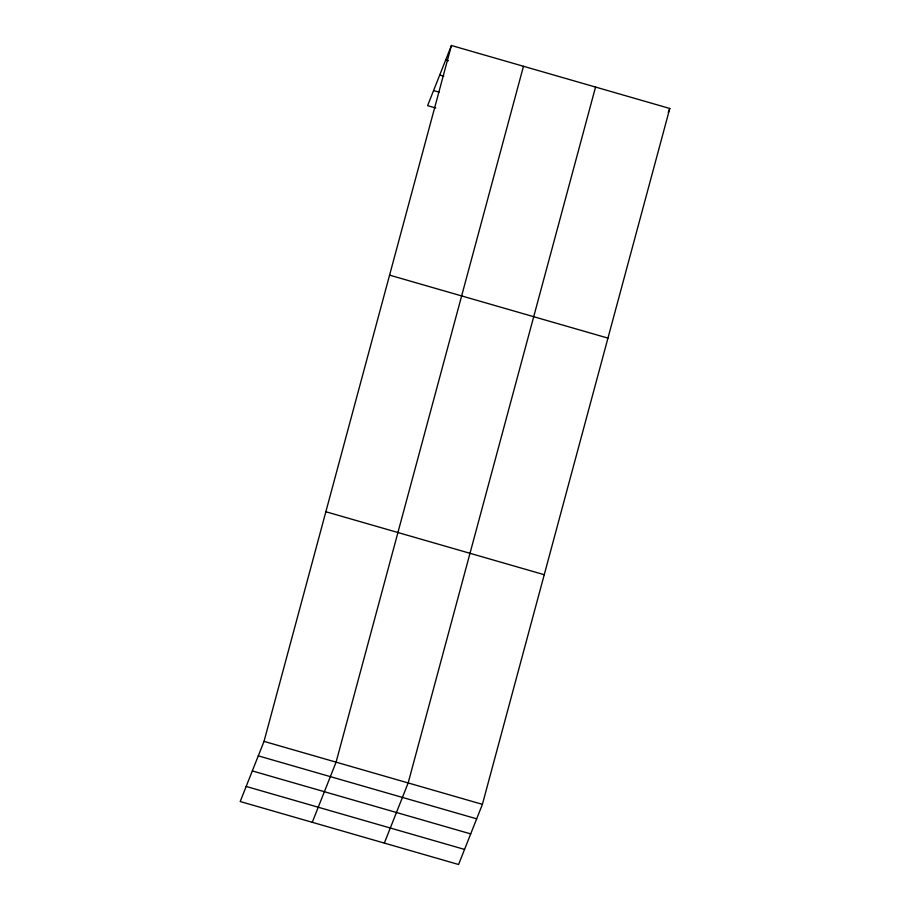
<?xml version="1.0" encoding="UTF-8"?>
<svg xmlns="http://www.w3.org/2000/svg" width="910" height="910" viewBox="0 0 910 910"><rect width="100%" height="100%" fill="white"/><g stroke="black" fill="none" stroke-linecap="round" stroke-linejoin="round"><path stroke-width="1.36" d="M264.025 741.377L451.417 45.5L669.794 108.472L482.402 804.349L458.583 864.5L240.206 801.528L264.025 741.377L482.402 804.349M523.477 66.282L336.086 762.159L312.266 822.31M595.549 87.064L408.158 782.941L384.338 843.092M451.417 45.5L427.598 105.651L435.753 108.006M668.236 112.43L669.794 108.472M445.684 59.98L448.402 60.765M439.712 75.052L443.796 76.224M433.57 90.579L439.007 92.149M389.571 275.138L607.96 338.111M325.86 511.738L544.237 574.711M258.292 755.857L476.669 818.829M252.32 770.929L470.697 833.901M246.178 786.456L464.555 849.428"/></g></svg>
